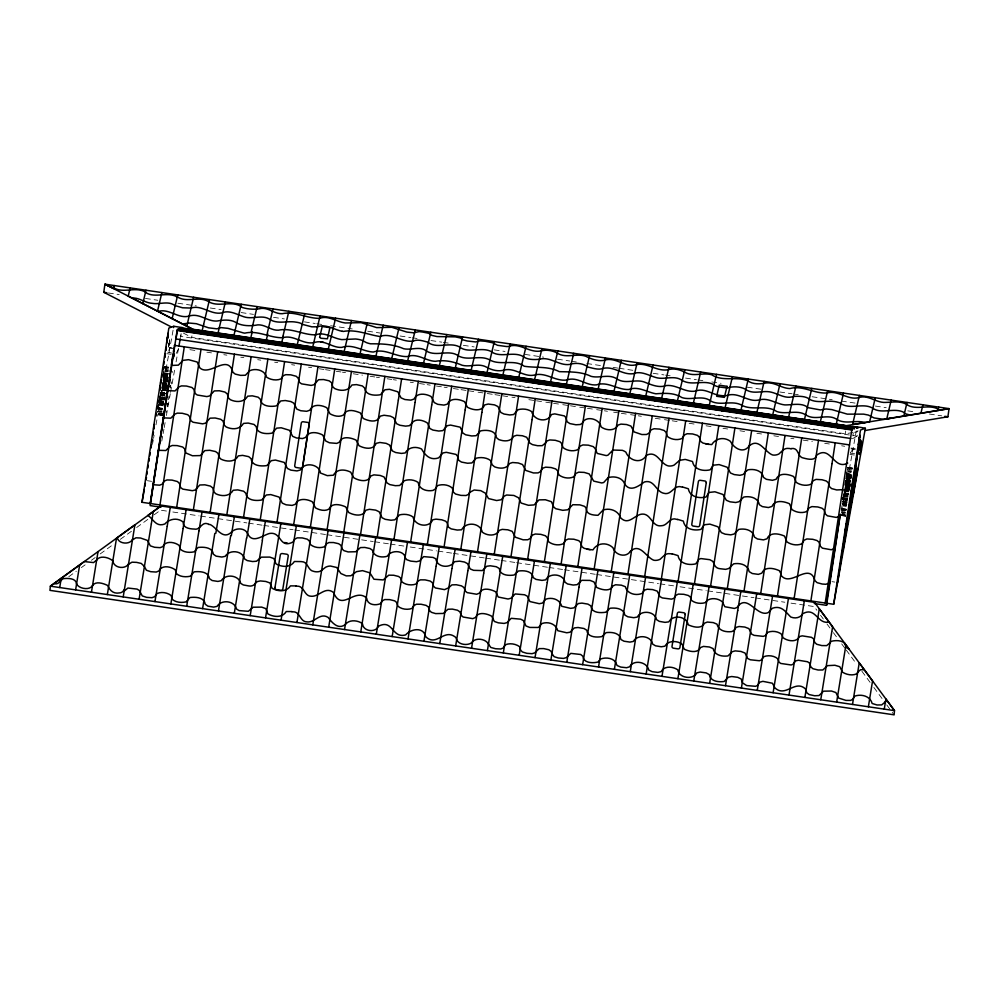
<?xml version="1.0" encoding="UTF-8"?>
<svg xmlns="http://www.w3.org/2000/svg" width="999" height="999" viewBox="0 0 999 999"><rect width="100%" height="100%" fill="white"/><g stroke="black" fill="none" stroke-linecap="round" stroke-linejoin="round"><path stroke-width="0.75" stroke-dasharray="5 3.75" d="M167.12 399.475C162.25 402.135 159.278 393.756 159.778 399.7L160.839 395.879M847.477 499.8C842.894 501.498 843.243 495.017 842.956 500.437M848.938 490.234L844.692 489.61L844.13 493.893L848.376 494.53M169.281 342.807L168.881 345.579L169.555 340.484M162.1 386.713L170.592 387.962L170.754 386.526L162.163 385.339M842.994 497.752L842.956 499.038L848.613 499.875M849.674 486.988L845.441 486.363L845.479 485.227L846.565 479.408L850.798 480.032M170.567 386.238L162.1 384.827M159.977 396.103L160.002 396.953L167.208 398.064M159.803 397.003L159.927 395.467M167.894 403.396L167.695 404.907L167.882 403.883M168.731 346.141L168.968 343.681M168.993 396.116L168.531 399.687M166.721 374.812L163.886 374.4L163.624 376.935L169.892 377.822M163.024 383.816L162.949 384.627L163.149 383.653M851.323 475.761L847.077 475.137L846.815 477.684M162.113 385.814L170.592 387.063L170.779 385.739M842.931 500.212L843.006 499.55L848.588 500.774M169.842 387.375L170.092 385.389M168.606 347.053L168.706 345.242M168.769 344.88L169.63 340.484M169.643 339.523L169.48 341.408M161.638 391.333L161.513 392.432L161.9 390.222M161.376 390.534L161.176 392.045L165.409 392.669M169.543 340.184L169.418 340.547M852.984 432.517L845.316 433.778L191.733 337.4L192.108 334.69M845.316 433.778L845.703 431.068M170.117 388.136L170.517 385.364M157.392 412.525L157.58 411.238L161.826 411.863M163.661 379.358L164.473 373.589L163.661 378.484M166.159 366.271L163.599 380.906M167.32 404.233L167.32 403.746M167.72 403.471L167.308 406.393L167.745 403.796M181.131 333.579L180.719 336.401L857.105 436.138L857.929 430.482M852.834 435.901L853.246 433.067M158.479 406.206L158.729 404.458M162.4 385.477L162.775 382.979M161.513 391.496L161.126 394.056M162.912 382.767L162.487 386.413M841.62 507.767L841.795 506.593M170.13 386.313L170.255 385.489M844.155 491.87L844.53 489.435M846.028 480.744L845.391 484.79L851.048 485.626M169.068 344.006L169.168 343.344M167.357 405.369L167.682 403.259M842.856 499.375L843.805 493.231M846.64 474.8L847.589 468.656M845.416 483.466L845.791 480.994M160.052 398.439L160.464 395.729L167.532 396.765M843.231 499.175L843.518 497.539M166.059 412.487L166.296 411.001M846.19 480.207L845.454 484.79M162.525 383.191L162.288 384.49L166.533 385.114M168.594 346.715L168.594 346.353M168.918 344.63L169.081 343.781M167.407 397.839L160.052 396.865L159.815 398.126L164.061 398.751M158.566 407.217L159.091 404.283M171.553 381.868L171.129 384.041M846.603 477.697L847.077 475.137M173.077 330.219L158.354 411.738M178.521 348.339L175.861 363.062M172.24 372.477L172.427 371.478M152.46 444.368L153.284 439.86M153.546 438.349L154.096 435.339M155.994 424.8L157.904 414.26M161.763 441.108L162.849 435.089M163.124 433.578L163.936 429.058M164.211 427.56L165.297 421.541M166.383 415.509L170.317 393.756M170.567 392.345L175.037 367.62M180.469 337.562L180.931 334.952M841.545 512.487L856.268 430.956M842.956 499.038L843.144 497.09M163.761 371.228L163.536 372.252M846.952 471.965L846.64 473.376L852.284 474.213M163.886 374.4L163.699 375.312L170.767 376.361M845.366 486.326L851.011 486.913M169.83 348.064L168.706 350.512M178.322 349.313L176.224 353.384M167.745 352.135L171.678 353.072M850.336 453.022L853.021 448.801L855.881 449.138M68.794 576.698L76.336 571.228M81.369 567.582L85.127 564.847M91.421 560.289L95.18 557.554M100.212 553.921L112.775 544.805M120.317 539.335L131.631 531.131M136.651 527.497L149.213 518.381M154.246 514.735L160.527 510.177L166.696 511.088M852.409 438.723L857.105 436.138M854.507 432.255L857.567 431.755M108.404 292.982L119.206 294.568M145.442 298.439L157.792 300.262M177.859 303.221L196.378 305.944M210.265 307.992L221.066 309.59M241.121 312.55L253.471 314.373M273.539 317.332L284.34 318.918M304.395 321.878L315.197 323.476M316.745 323.701L322.914 324.613M330.632 325.749L352.235 328.933M367.669 331.206L380.02 333.029M400.075 335.989L410.876 337.575M412.425 337.812L417.058 338.486M430.944 340.534L441.745 342.133M443.281 342.357L450.999 343.494M463.349 345.317L474.15 346.915M494.218 349.862L505.019 351.461M525.074 354.42L543.593 357.155M557.479 359.203L569.83 361.014M571.378 361.251L577.547 362.15M586.8 363.524L602.235 365.796M613.036 367.395L617.669 368.069M619.218 368.294L633.104 370.342M653.159 373.301L663.96 374.9M665.509 375.124L670.142 375.811M685.576 378.084L696.378 379.682M697.914 379.907L704.083 380.819M711.8 381.955L721.066 383.316M747.302 387.187L761.188 389.235M779.707 391.97L792.057 393.781M793.593 394.018L798.226 394.692M812.112 396.74L832.179 399.7M841.433 401.074L855.319 403.121M875.386 406.069L886.188 407.667M907.791 410.851L915.509 411.988M929.395 414.036L941.745 415.859M189.91 349.687L196.079 350.599M206.855 352.185L211.488 352.872M223.813 354.695L226.885 355.144M240.759 357.192L243.843 357.642M257.705 359.69L260.789 360.139M274.65 362.187L277.734 362.637M291.608 364.685L294.68 365.135M308.554 367.182L311.626 367.644M319.33 368.781L323.963 369.455M325.499 369.68L330.12 370.367M336.288 371.278L340.909 371.953M342.445 372.177L345.529 372.639M353.234 373.776L362.475 375.137M370.179 376.273L374.8 376.96M376.348 377.185L379.42 377.634M387.125 378.771L391.745 379.458M393.294 379.682L396.378 380.132M410.239 382.18L413.324 382.629M419.48 383.541L425.649 384.453M427.185 384.677L430.269 385.139M436.438 386.039L442.594 386.95M444.13 387.175L447.215 387.637M453.384 388.536L459.54 389.448M461.088 389.672L467.245 390.584M468.793 390.809L476.486 391.945M478.034 392.182L485.739 393.306M487.275 393.544L493.444 394.443M494.98 394.68L501.148 395.579M502.684 395.816L510.389 396.953M511.925 397.177L515.009 397.627M528.871 399.675L535.039 400.587M536.575 400.811L544.28 401.948M545.829 402.172L551.985 403.084M553.533 403.309L561.238 404.445M562.774 404.67L568.931 405.582M570.479 405.806L578.184 406.943M579.72 407.167L585.889 408.079M587.424 408.304L595.129 409.44M596.665 409.665L602.834 410.577M604.37 410.801L607.454 411.263M613.623 412.175L619.78 413.074M621.316 413.311L629.02 414.448M630.569 414.672L636.725 415.572M638.274 415.809L641.346 416.258M655.219 418.306L662.924 419.443M664.46 419.667L670.629 420.579M672.165 420.804L679.869 421.94M689.11 423.301L696.815 424.438M706.068 425.799L713.761 426.935M723.014 428.296L727.634 428.983M739.959 430.794L744.58 431.481M756.905 433.304L761.525 433.978M773.85 435.801L778.483 436.476M790.808 438.299L793.88 438.748M803.134 440.109L812.374 441.483M824.699 443.294L829.32 443.981M841.645 445.791L844.729 446.253M169.218 347.515L172.04 347.927M850.986 448.039L855.231 448.663M169.867 347.977L178.359 349.238M851.036 448.876L855.269 449.5M850.624 453.184L854.857 453.808M166.845 353.683L171.091 354.308M850.037 454.42L854.27 455.044M164.41 366.558L168.656 367.195M847.602 467.307L853.246 468.144M164.186 366.82L168.681 367.32M847.364 467.557L853.283 468.269M164.198 367.033L168.444 367.657M847.389 467.782L853.034 468.606M164.211 367.669L168.444 368.294M847.389 468.406L853.046 469.243M164.186 368.668L168.419 369.293M847.364 469.418L851.61 470.042M165.135 369.905L167.969 370.317M848.326 470.641L851.16 471.066M165.359 370.429L171.004 371.266M848.538 471.166L851.373 471.59M165.135 370.829L167.969 371.241M848.326 471.565L851.148 471.99M163.649 370.991L167.894 371.616M848.251 471.94L851.073 472.352M163.449 372.639L171.928 373.888M163.374 373.077L171.853 374.325M846.553 473.813L852.209 474.65M163.287 373.638L171.89 375.05M846.465 474.375L852.247 475.374M163.037 374.213L167.47 374.687M846.228 474.95L852.072 475.636M163.898 374.712L166.721 375.124M847.077 475.449L851.323 476.073M163.299 374.787L167.532 375.412M846.478 475.524L852.135 476.361M846.877 476.048L851.123 476.685M164.286 375.724L167.12 376.148M846.066 476.261L851.71 477.097M163.112 376.061L167.357 376.685M846.303 476.798L851.947 477.634M164.198 376.336L167.02 376.76M845.966 476.873L851.623 477.709M163.337 376.373L167.582 377.01M846.528 477.122L852.184 477.959M163.212 376.623L167.457 377.247M846.403 477.36L852.06 478.196M846.016 477.522L851.672 478.346M163.836 377.11L166.671 377.535M847.027 477.859L849.849 478.271M162.924 377.197L167.17 377.822M846.116 477.934L850.349 478.558M163.699 377.535L167.932 378.171M845.629 478.209L849.874 478.833M164.011 377.872L167.058 378.334M846.003 478.446L850.236 479.07M163.824 378.384L166.658 378.796M847.015 479.12L849.837 479.532M163.374 378.671L168.032 379.22M162.999 378.908L167.245 379.533M845.978 479.757L850.424 480.269M163.786 379.32L168.019 379.945M846.965 480.057L849.799 480.482M163.411 379.408L167.657 380.032M846.603 480.157L850.836 480.781M163.786 379.657L168.032 380.282M846.977 480.407L849.799 480.819M163.599 380.232L167.844 380.969M845.366 480.769L851.023 481.718M163.287 380.557L167.944 381.193M845.054 481.081L850.973 481.818M163.074 380.619L167.308 381.243M846.253 481.356L850.499 481.993M163.449 380.969L167.695 381.593M845.216 481.506L850.873 482.342M163.199 381.531L167.432 382.155M844.967 482.067L850.624 482.904M846.003 482.804L850.249 483.429M163.074 382.267L166.121 382.804M844.842 482.804L850.723 483.753M163.424 382.717L166.246 383.141M845.191 483.254L850.848 484.09M163.049 382.992L165.871 383.416M850.474 484.365L844.817 483.528L850.436 484.49M163.012 383.117L165.834 383.541M162.825 383.366L166.234 383.828M844.767 483.928L850.836 484.777M162.038 383.429L166.284 384.053M844.704 484.04L850.886 485.002M162.425 383.666L166.671 384.29M845.616 484.403L849.849 485.039M162.213 384.041L166.446 384.677M161.763 384.24L166.009 384.865M844.792 484.877L850.611 485.814M845.479 485.227L850.037 485.926M845.279 485.576L850.923 486.563M163.049 385.352L165.871 385.776M844.817 485.889L850.474 486.725M162.25 385.626L170.729 386.875M845.304 486.55L849.537 487.175M162.775 386.326L165.597 386.75M845.953 487.075L848.788 487.487M162.325 386.438L166.571 387.075M845.516 487.187L849.749 487.812M845.291 487.45L849.537 488.074M161.838 387.013L166.071 387.637M845.017 487.762L849.262 488.386M161.763 387.225L166.009 387.849M844.954 487.974L849.2 488.598M161.925 387.849L166.433 388.574M845.104 488.598L849.612 489.323L844.817 488.811M162.138 388.049L166.371 388.673M162.225 388.324L166.471 388.948M845.416 489.06L849.662 489.685M161.776 388.386L166.021 389.011M844.967 489.123L849.2 489.747M162.288 388.673L166.521 389.298M845.466 489.41L849.712 490.034M162.924 389.073L165.747 389.498M162.862 389.635L165.684 390.047M844.63 490.172L848.875 490.796M162.275 389.722L166.508 390.359M844.043 490.259L849.699 491.096M162.013 389.91L166.321 390.547M843.78 490.447L849.5 491.296M161.975 390.397L164.798 390.821M843.743 490.934L849.4 491.77M844.567 491.271L848.8 491.895M844.355 492.782L848.601 493.406M160.427 392.345L164.673 392.969M843.618 493.081L849.275 493.918M160.889 392.619L165.135 393.244M844.08 493.356L849.737 494.193M161.001 393.057L165.247 393.681M844.192 493.793L848.426 494.418M160.939 393.156L165.185 393.781M160.764 393.256L164.997 393.881M843.943 493.993L848.188 494.617M160.614 393.768L164.847 394.393M843.793 494.505L848.039 495.129M160.614 394.18L164.847 394.805M843.793 494.917L848.039 495.541M843.693 495.604L847.939 496.228M843.568 495.729L847.814 496.353M160.477 395.142L164.71 395.766M843.656 495.879L847.901 496.515M161.264 395.567L165.497 396.191M844.442 496.303L847.277 496.715M843.656 496.466L847.889 497.09M847.764 498.164L843.231 497.602L847.564 498.389M159.503 397.152L167.17 398.251M842.694 497.889L848.351 498.726M160.027 397.677L167.095 398.726M843.218 498.414L847.452 499.05M160.165 397.914L162.987 398.339M843.343 498.663L847.589 499.288M843.006 498.876L847.252 499.5M159.765 398.301L166.833 399.338M159.79 398.963L164.061 399.438M842.969 499.7L847.252 500.174M159.74 399.2L163.986 399.825M159.465 400.487L163.724 401.161M842.656 501.236L848.313 502.06M159.39 400.811L163.636 401.436M842.582 501.56L846.827 502.185M159.428 400.949L163.661 401.573M842.607 501.685L846.852 502.322M159.191 401.998L163.436 402.634M842.382 502.747L846.628 503.371M160.352 402.397L163.174 402.809M843.531 503.134L846.365 503.558M160.202 402.447L163.162 403.059M843.381 503.184L846.34 503.796M165.909 403.546L159.365 402.684L163.611 403.409M842.02 503.246L846.827 504.008M842.557 503.533L846.802 504.158M159.316 403.097L163.549 403.721M842.494 503.846L846.74 504.47M159.216 403.658L166.296 404.607M842.394 504.395L846.653 504.932M160.177 404.058L163.299 404.545M842.244 504.657L846.49 505.282M160.389 404.158L166.046 404.982M843.581 504.895L846.415 505.307M160.152 404.67L162.974 405.082M843.331 505.407L846.165 505.819M158.566 405.107L164.223 405.944M841.757 505.844L846.303 506.381M158.104 407.654L162.35 408.279M841.058 508.304L846.952 509.228M158.042 407.917L162.338 408.491M841.233 508.666L846.94 509.44M158.192 408.191L162.425 408.816M841.37 508.928L847.027 509.765M158.004 408.516L162.45 409.14M841.195 509.265L847.052 510.089M158.079 409.19L162.313 409.815M841.258 509.927L846.915 510.764M158.953 409.74L161.788 410.152M842.145 510.477L844.979 510.901M159.153 410.939L161.988 411.363M842.344 511.688L845.166 512.1M842.182 512.187L845.004 512.599M157.255 411.463L162.912 412.3M841.857 512.412L846.103 513.036M158.804 412.737L161.638 413.149M841.995 513.474L844.817 513.886M158.791 413.211L163.037 413.836M841.982 513.948L844.804 514.373M158.704 413.549L165.772 414.597M841.895 514.298L844.717 514.71M158.566 413.673L162.8 414.31M841.745 514.423L845.991 515.047M158.329 414.31L162.575 414.935M841.508 515.047L845.753 515.671M158.366 414.685L165.434 415.734M841.558 515.434L845.791 516.058M158.292 414.847L162.537 415.472M841.483 515.584L845.716 516.208M147.352 480.706L151.598 481.331M831.955 581.655L834.777 582.067M172.852 512L199.063 515.859M200.599 516.083L246.853 522.914M248.389 523.139L262.262 525.187M263.811 525.412L293.094 529.732M294.63 529.957L325.462 534.502M327.01 534.727L373.251 541.545M374.787 541.77L388.661 543.818M390.209 544.043L404.083 546.091M410.252 547.002L436.451 550.861M437.999 551.098L451.873 553.134M453.409 553.371L484.24 557.917M485.776 558.141L499.65 560.189M501.198 560.414L515.072 562.462M516.608 562.687L547.44 567.232M548.988 567.457L562.849 569.505M564.398 569.73L595.229 574.275M596.765 574.5L658.428 583.603M659.964 583.828L673.838 585.876M680.007 586.775L706.218 590.646M707.754 590.871L753.995 597.689M755.544 597.914L784.827 602.235M790.996 603.146L814.123 606.555L816.882 610.289M183.479 333.179L191.733 337.4M820.554 615.272L823.313 619.005M826.985 623.975L832.504 631.443M833.416 632.692L838.024 638.91M841.695 643.893L845.366 648.875M846.29 650.112L856.405 663.811M861.912 671.278L870.191 682.479M873.863 687.449L885.813 703.633M886.737 704.882L891.333 711.101M892.244 712.349L894.093 714.834M164.748 395.492L160.502 394.867L164.623 395.616"/><path stroke-width="1.5" d="M167.907 387.624L150.25 503.558L150.162 505.594L160.951 507.192M814.222 603.521L826.548 605.332L840.334 514.223M153.921 426.86L153.858 428.746L153.846 427.884M153.958 427.472L154.258 426.161L153.634 429.083L154.345 424.987M160.352 386.513L159.678 390.06L160.327 386.151M161.014 380.706L160.614 383.204L161.001 380.706M161.076 381.156L160.926 381.918M167.745 336.039L167.382 338.236M168.019 334.465C168.769 331.106 167.245 336.925 168.094 334.765M845.441 529.882L846.016 526.498L845.554 530.731M851.56 490.946L851.36 492.145L852.222 486.938L851.548 490.584M852.684 483.329L852.334 485.826L852.622 483.229M858.703 443.693L858.478 444.905L858.89 442.132M859.053 440.896C859.814 436.188 858.678 443.993 859.227 440.646M859.053 449.562L860.002 443.743M859.115 441.009L859.714 437.112M859.677 436.113L859.964 435.189L859.477 437.5M859.477 445.816C859.939 442.669 859.502 447.989 859.677 445.666M859.702 445.279L860.102 442.145M860.339 440.197L860.239 440.771M860.601 446.341C860.776 444.255 859.639 453.084 860.226 449.413M837.599 582.567L858.054 449.088L854.02 480.394L857.105 455.469M153.821 427.522L153.971 426.598M154.333 424.325L154.146 425.911M160.252 385.477L159.915 387.874L160.127 386.763M167.757 335.939L168.044 335.115M845.316 530.806L845.678 529.97M846.003 526.311L846.016 526.972L846.478 524.175L846.128 526.66M852.284 485.189L852.01 487.812M859.465 438.136L859.327 439.335M859.302 447.102L859.252 448.002M859.44 447.065L859.502 446.178M860.863 445.641C861.113 443.431 860.189 450.374 860.801 445.417M164.947 357.442L165.322 354.32M854.133 479.108L848.551 516.62L849.774 509.64L849.525 511.038M853.183 490.859L850.736 506.543M160.989 380.981L160.889 382.629M168.032 334.765L168.157 333.266M845.841 528.908L845.067 533.179L845.616 529.982M851.847 488.386L851.872 487.724M858.965 440.809C859.365 438.424 858.378 444.792 858.928 441.521M860.501 439.947L860.139 441.483M861.2 441.833L861.25 441.508M166.134 350.324L166.358 348.589M173.938 356.768L174.276 354.058M167.67 337.937L167.757 337.088L167.62 338.286M167.982 335.115L167.82 335.751M846.116 526.411L846.078 525.736M852.397 485.289L852.484 484.265M859.914 435.726L859.877 436.039M860.489 440.384L860.089 441.833M861.313 441.508L860.276 449.051M860.776 445.054L861.438 441.446M173.801 355.569L173.913 354.72L173.826 355.344M850.399 506.443C850.723 503.334 848.388 519.942 849.25 513.224M171.116 326.835L103.784 292.295L104.907 284.166L949.05 408.641L947.914 416.77L865.234 430.482M167.482 338.062L167.919 335.876M846.153 526.098L846.403 523.826L846.178 525.024M861.225 442.47L861.088 443.581L861.3 442.47M854.707 476.198L854.395 478.471L856.081 468.556L853.296 487.137M850.149 508.204L849.749 511.188L851.136 502.485L843.181 549.413M167.308 339.161L167.045 340.734L167.258 339.523M176.236 337.575L177.273 330.507L181.968 327.922L858.353 427.659M852.796 492.382L855.556 476.386L853.296 490.059M162.912 370.242L163.324 367.445M163.749 364.66L164.173 361.875M164.947 356.68L165.335 354.096M166.109 348.951L166.383 347.09M854.37 486.151L853.183 494.418L857.829 468.269M157.892 403.384L158.341 400.424M159.902 390.097L160.352 387.15M161.026 382.729L161.438 379.957M161.863 377.185L162.275 374.4M168.369 384.627L168.831 381.618M169.281 378.621L169.967 374.113M170.429 371.116L170.879 368.107M171.341 365.11L172.964 354.47M173.426 351.423L173.888 348.389M169.718 382.592L170.13 379.82M276.985 522.265L301.298 364.048M852.646 493.119C850.873 504.92 854.582 481.081 853.308 487.05M833.678 604.283L860.339 431.006L860.514 430.057L865.346 428.284L833.678 604.283L142.008 502.297L168.843 328.059L173.676 326.286L182.268 327.56L182.043 328.846M167.233 339.173L167.345 338.499M160.102 386.401L160.202 385.739M154.046 427.272L154.158 426.598M155.931 416.158L156.356 413.349M157.005 409.14L157.43 406.343M150.25 503.558L174.588 345.379M150.487 503.546L177.148 330.257L177.335 329.32L182.268 327.56M159.952 505.007L184.303 346.79M176.661 507.467L201.011 349.263M193.356 509.94L217.707 351.735M210.127 512.4L234.44 354.183M226.823 514.872L251.161 356.655M243.544 517.332L267.882 359.116M260.24 519.792L284.603 361.588M293.669 524.725L318.007 366.508M310.377 527.185L334.752 368.981M351.448 371.441L327.11 529.632M343.793 532.117L368.169 373.901M360.539 534.59L384.877 376.373M377.235 537.05L398.314 400.112M398.376 399.925L401.623 378.833M393.956 539.51L415.035 402.572M415.06 402.385L418.306 381.293M410.664 541.97L431.73 405.057M431.768 404.832L435.002 383.766M427.36 544.443L448.426 407.53M448.501 407.267L451.735 386.226M444.08 546.903L465.147 409.99M465.184 409.727L468.431 388.686M460.814 549.375L481.868 412.5M481.943 412.187L485.177 391.158M477.522 551.835L498.576 414.985M498.638 414.647L501.873 393.618M494.243 554.295L515.297 417.47M515.359 417.082L518.593 396.091M510.976 556.768L532.03 419.967M532.067 419.543L535.289 398.551M548.763 421.99L551.997 401.011M527.659 559.228L548.713 422.427M544.393 561.7L568.706 403.484M561.088 564.16L585.439 405.944M577.809 566.62L602.16 408.416M594.155 569.03L618.881 410.876M611.251 571.553L635.601 413.349M627.946 574.013L652.297 415.796M644.68 576.485L669.018 418.281M661.375 578.945L685.726 420.741M678.096 581.406L702.434 423.214M694.43 583.816L718.781 425.624M710.576 586.201L734.927 427.984M727.309 588.673L751.598 430.894M744.005 591.133L768.343 432.917M760.701 593.593L784.989 435.814M777.447 596.066L798.551 458.966M798.576 458.653L801.772 437.849M794.118 598.513L815.234 461.413M815.321 461.113L818.518 440.309M810.863 600.986L831.967 463.911M832.017 463.573L835.226 442.782M825.186 603.034L851.648 430.981C851.573 424.712 862.524 427.834 865.459 428.296M826.548 605.332L827.022 602.26M851.797 488.761L851.648 489.685M852.097 486.775L852.297 485.377M858.678 443.344L858.815 442.182M852.022 488.499L851.835 489.61M859.265 448.351L859.065 449.562M859.852 444.355L859.989 443.743M859.827 443.993L860.039 442.794M860.189 441.121L860.476 440.122M147.877 468.081L148.289 465.384M148.926 461.326L149.35 458.603M149.8 455.719L150.275 452.659M150.999 448.052L151.436 445.229M151.873 442.407L152.31 439.572M152.984 435.227L153.434 432.305M826.385 603.259L839.972 515.946L836.313 517.42L827.384 515.821L825.324 513.873L823.988 509.84L822.027 508.216L817.806 506.955L811.9 506.605L809.128 507.854L806.755 511.463C802.097 513.548 796.066 512.412 791.945 509.577L789.472 503.746C783.965 501.286 774.937 499.413 771.977 506.443L768.406 507.542L762.362 506.605L759.39 504.72C758.029 497.664 749.987 495.816 743.768 497.065L738.985 501.71L735.764 502.509L730.057 501.823L726.335 500.274L722.976 494.48L714.922 491.795L709.178 492.432L706.006 497.04C698.988 498.738 689.672 496.853 688.348 488.761L682.554 487M146.016 479.995L146.478 477.485M146.853 474.612L147.24 472.127M854.27 486.076L854.769 483.316L850.599 507.105L851.498 500.799L851.111 504.507M59.715 587.537L61.214 578.309L84.303 561.563L93.556 562.587L96.678 560.014M75.612 589.885L79.67 564.922M91.446 592.22L98.039 551.598M107.355 594.567L116.508 538.199L134.902 524.875L123.202 596.903M139.098 599.238L151.299 524.1M151.336 523.776L153.322 511.5L160.951 505.981L814.547 602.36L894.505 710.639L894.093 714.834L49.95 590.359L50.375 586.163L61.214 578.309M154.957 601.573L167.158 526.448M167.22 526.136L170.242 507.517M170.866 603.92L183.067 528.758M183.079 528.471L186.101 509.865M186.701 606.256L198.901 531.093M198.976 530.831L202.01 512.2M202.597 608.603L214.81 533.441M215.834 533.316L218.856 514.685M218.456 610.938L230.669 535.764M231.331 535.626L234.353 516.97M234.303 613.274L246.516 538.111M246.815 537.912L249.837 519.255M250.2 615.621L262.412 540.447M262.3 540.209L265.334 521.54M265.534 617.882L280.819 523.826M281.056 620.167L296.328 526.111M296.928 622.514L312.2 528.446M312.787 624.85L328.072 530.794M328.683 627.197L343.956 533.129M344.53 629.532L359.802 535.464M375.699 537.812L360.776 631.93M376.298 634.215L391.571 540.159M392.17 636.563L407.455 542.494M408.029 638.898L423.339 544.842M423.926 641.233L436.088 566.346M436.163 565.971L439.223 547.177M439.772 643.581L451.935 568.693M452.023 568.319L455.082 549.525M455.656 645.916L467.832 571.003M467.882 570.654L470.941 551.86M471.553 648.264L483.716 573.326M483.753 573.026L486.813 554.208M487.412 650.599L499.587 575.649M499.625 575.362L502.672 556.543M503.309 652.946L515.484 577.946M515.521 577.722L518.581 558.891M519.18 655.282L531.356 580.294M531.368 580.057L534.428 561.226M535.039 657.629L547.215 582.629M547.252 582.429L550.324 563.561M550.899 659.964L566.183 565.909M578.958 587.112L582.03 568.244M566.783 662.3L578.958 587.287M582.642 664.647L597.926 570.591M598.538 666.982L613.798 572.927M614.385 669.33L629.67 575.262M630.282 671.665L645.529 577.609M646.141 674.013L661.438 579.957M661.987 676.348L677.297 582.292M677.896 678.683L693.156 584.627M693.756 681.031L709.04 586.975M709.627 683.366L724.912 589.31M725.486 685.714L737.699 610.551M737.712 610.651L740.796 591.658M741.395 688.049L756.68 593.993M757.254 690.396L772.539 596.328M773.114 692.732L788.411 598.676M788.998 695.067L804.307 601.023M804.869 697.414L819.292 608.791L832.604 626.81L820.753 699.762M860.751 445.766L860.701 446.078M836.65 702.11L845.941 644.867C843.119 640.109 836.101 640.109 831.405 641.271L830.094 642.582M852.497 704.445L859.24 662.874L872.564 680.918L868.368 706.78M884.265 709.128L885.901 698.988L894.505 710.639L50.375 586.163L160.951 505.981M142.008 502.297L144.356 489.26M144.88 486.363L145.404 483.466M173.551 327.597L173.789 326.311M178.933 346.016L180.232 338.861M856.742 428.334L856.967 427.048M114.248 285.539L113.536 288.586L104.907 284.166L192.857 329.27L846.453 425.649L949.05 408.641L883.566 419.293L874.15 417.957L868.331 415.06L863.611 414.135L847.289 414.135L831.867 409.602L826.073 408.966L820.404 409.927L808.241 407.704C801.81 402.26 792.419 405.07 784.902 404.92C776.31 404.008 769.018 397.752 759.839 399.712C749.262 402.997 740.621 393.269 729.857 394.767C725.786 396.328 721.415 395.804 717.157 394.905C710.227 392.907 703.096 388.012 695.604 391.096C684.914 392.869 676.847 384.515 666.345 385.527C658.778 388.336 650.799 384.515 643.88 381.88C634.939 378.921 625.237 384.503 616.92 378.933M130.157 287.887L128.222 296.116L192.857 329.27M142.832 303.609L145.991 290.222M157.517 311.151L161.888 292.57M172.14 318.644L177.735 294.905M186.801 326.161L193.631 297.252M203.659 324.35L209.49 299.588M202.185 330.594L203.634 324.463M218.057 332.929L225.399 301.935M233.953 335.277L241.234 304.27M251.298 331.393L257.143 306.618M250.811 337.762L252.248 331.618M267.158 333.728L273.002 308.953M266.308 340.047L267.757 333.903M283.004 336.064L288.848 311.288M281.793 342.332L283.241 336.188M297.277 344.618L304.732 313.636M312.762 346.903L320.08 315.896M328.284 349.188L335.589 318.182M344.156 351.523L351.473 320.529M360.015 353.871L367.332 322.864M375.911 356.206L383.216 325.199M391.758 358.554L399.063 327.547M407.654 360.889L415.322 329.932M423.526 363.236L430.831 332.23M439.398 365.572L446.703 334.565M455.294 367.919L462.574 336.9M471.166 370.254L478.459 339.248M487.025 372.59L494.305 341.583M502.897 374.937L510.202 343.931M518.768 377.272L526.086 346.278M534.627 379.62L541.945 348.614M550.536 381.955L557.842 350.949M566.383 384.29L573.713 353.296M582.267 386.638L589.572 355.632M598.139 388.973L605.444 357.979M613.973 391.321L621.316 360.314M629.882 393.656L637.175 362.649M645.741 396.004L653.084 364.997M661.625 398.339L668.93 367.332M677.484 400.674L684.814 369.68M693.393 403.022L700.686 372.015M709.253 405.369L716.52 374.35M725.112 407.704L732.429 376.698M740.983 410.04L748.288 379.033M756.867 412.387L764.173 381.381M780.032 383.716L772.751 414.722M788.623 417.07L795.941 386.064M804.495 419.405L811.8 388.399M820.366 421.753L827.659 390.746M836.263 424.088L843.531 393.082M859.415 395.417L852.547 424.637L869.63 421.815L875.299 397.764M886.737 418.968L891.183 400.112M903.808 416.146L907.03 402.447M920.903 413.311L922.914 404.782M938.011 410.464L938.798 407.13M861.5 450.062L859.103 454.433L858.104 449.925M195.879 549.737L194.256 551.798C189.685 552.859 183.966 552.484 180.357 549.238L179.221 545.491C174.738 541.982 165.597 540.347 162.75 546.665L160.09 547.664L154.608 547.29L150.337 545.854L147.465 540.422L140.484 537.999L135.926 537.812L132.467 539.872M96.703 559.939C100.062 555.044 109.003 557.405 112.825 560.876C113.599 567.956 125.087 569.842 128.559 563.898M158.292 450.312L165.859 450.524L169.892 446.478L172.29 445.479L177.173 445.604L182.73 447.04L184.765 449.013L185.939 452.997L192.42 455.756L200.374 455.581L204.882 450.586L209.753 450.287L215.559 451.56L218.019 453.371L219.28 457.417L220.979 459.165C226.923 461.963 234.865 462.3 238.262 455.881L242.62 455.369L248.714 456.655L251.124 458.716C251.785 466.034 261.238 466.483 266.833 465.571L271.328 460.664L275.437 460.064L284.228 462.425L287.4 468.431L290.896 470.142L296.978 470.916L300.387 469.98C304.283 461.663 319.293 463.936 320.517 473.039L327.297 475.649L333.404 475.212C336.725 468.743 344.817 469.105 350.711 472.19L353.708 477.684C358.579 480.731 368.256 483.054 370.816 476.024L373.901 474.862L380.144 475.449L384.041 476.96L387.05 482.929L389.797 484.59L395.367 485.689L399.65 485.489L404.358 480.719C408.766 479.058 414.185 479.757 418.119 482.38C419.205 489.36 426.473 491.608 432.942 490.434L435.152 489.11L437.537 485.614C442.257 483.941 448.563 484.615 452.31 488.099L453.421 492.182L455.569 494.03L460.926 495.392L466.071 495.504L468.481 494.343L469.955 491.808M92.545 585.576C95.667 580.719 103.421 583.416 107.692 585.476C109.665 590.359 113.436 594.118 119.53 592.907A4.945 4.308 5.8 0 0 123.139 591.121L124.388 589.56M92.507 585.664C89.423 590.609 79.158 588.786 76.573 584.065M478.733 432.904L480.432 430.944C485.976 429.62 495.816 430.119 496.341 437.525L498.726 439.535C504.095 441.608 510.864 441.82 513.848 436.226L516.77 435.289L522.377 435.739L526.673 437.275L528.771 441.083M545.566 442.907L547.04 440.934L549.812 439.947L555.257 440.284L559.877 441.695L561.738 443.556L563.061 447.614C566.982 450.749 573.201 451.76 577.797 449.637L578.958 448.114M478.721 432.992L476.111 435.689L471.74 435.964L465.684 434.802L462.899 433.067L460.189 427.185L450.537 425.075L447.227 425.699L442.882 430.606L438.798 431.056L432.879 430.057L429.82 428.484L427.56 423.139C423.401 420.154 415.109 418.007 411.85 423.239M578.958 448.039L580.269 446.103L582.879 444.93L588.324 445.154L593.294 446.628L595.154 448.588L597.19 453.409L606.231 455.581L607.879 455.232L612.999 450.049L622.34 450.337A13.487 13.099 2.3 0 1 625.898 452.185C629.133 460.601 641.008 464.498 646.316 455.444C657.03 449.7 660.139 464.123 668.418 465.946A10.052 9.765 2.3 0 0 674.138 465.084L679.632 460.327L685.152 459.428A12.95 12.575 2.3 0 1 686.763 459.827L692.532 461.538C693.88 469.605 703.159 471.54 710.189 469.805L713.361 465.209L719.055 464.572L727.135 467.22L730.494 473.002L734.178 474.575L739.897 475.287L743.144 474.5L745.254 472.052M469.63 492.395L474.163 490.022L480.744 490.646L485.576 493.319L488.474 498.551L496.615 500.536L501.173 499.762L504.37 496.066L506.643 495.005L513.886 495.454L518.493 497.764L521.078 503.034L528.434 505.307L534.09 504.92L539.048 499.887L545.379 499.75L551.386 501.698L553.833 507.105L555.731 508.703L562.737 510.327L567.819 509.765L572.814 504.72L579.882 504.857L584.165 506.218A4.083 3.959 2.3 0 1 586.238 508.966C586.463 514.735 593.606 515.172 598.026 515.284L602.809 510.364A1.523 1.486 2.3 0 1 603.209 510.027C609.914 507.629 618.319 510.751 620.579 517.744C628.221 525.724 634.19 515.459 641.208 514.21C651.273 512.549 651.56 527.335 661.4 525.736C667.557 525.774 669.717 516.908 676.435 519.28A11.276 10.952 2.3 0 1 677.559 519.605M278.034 404.183L280.794 400.949L285.277 400.524L290.784 401.548L293.606 403.022L294.992 405.294M378.309 419.105L380.369 416.121L384.016 415.247L390.297 416.121L393.643 417.744L396.615 423.713L399.875 425.249L405.631 426.136L409.403 425.686L411.838 423.301M195.891 549.662L198.114 547.464C203.596 546.84 212.487 547.165 213.374 554.233L216.109 556.143L221.853 557.042L225.237 556.306C228.996 549.962 239.997 550.412 243.544 556.393M857.716 672.24L856.742 673.801C852.359 675.898 846.615 674.725 842.594 672.24L839.772 666.708L834.902 665.259L827.484 665.646L822.826 669.979L818.069 670.004L812.874 668.706L810.876 666.907L809.54 663.174L807.567 661.75L798.376 660.227L795.704 660.888L793.88 663.124A3.971 3.459 5.8 0 1 791.046 664.959L780.669 663.436L779.02 662.075L777.921 658.915C774.337 655.644 768.194 654.894 763.748 656.73L761.538 659.902L759.415 660.751L750.286 659.777L747.664 658.491L745.004 653.034L740.983 651.46L735.189 650.886L732.279 651.698L727.934 655.943C721.965 656.73 714.51 655.282 713.111 648.601L709.44 647.002L703.496 646.415L700.624 647.502C697.727 653.721 689.26 651.485 684.377 649.25L682.816 646.241A4.446 3.871 5.8 0 0 679.907 642.807C674.625 640.696 667.994 640.846 664.872 646.216L661.226 646.765L655.494 645.804L652.647 644.093C651.148 635.664 637.325 633.978 633.403 641.408L629.919 642.095L624 641.208L620.953 639.547C619.855 632.767 611.75 631.905 606.093 632.654L601.81 636.6C596.478 637.624 587.424 637.3 586.838 630.282L584.003 628.508L578.046 627.497L574.363 627.921L569.979 632.242L566.733 632.779L557.792 630.706C556.006 623.963 548.426 621.278 541.995 623.513L538.449 627.472L529.77 627.434L525.998 625.973L523.389 620.591L520.666 619.168L511.238 618.319L507.042 622.627L504.095 623.426L498.326 622.839L494.33 621.453L491.733 616.208C487.075 613.661 478.184 611.226 475.412 617.532L472.752 618.656L463.149 617.032L461.413 615.471L459.865 611.838L457.53 610.239L452.335 609.103L447.927 609.265L443.281 613.448L435.626 613.598L431.418 612.325L429.682 610.676L428.384 606.992L426.161 605.406L421.103 604.245L416.496 604.22L414.285 605.319L411.913 608.453C407.455 610.052 401.635 609.34 397.977 606.243L396.74 602.534L394.705 600.861L389.71 599.612L384.765 599.55L382.53 600.736L380.407 603.708C375.324 605.781 367.432 605.007 366.67 598.239A1.511 1.311 5.8 0 0 366.446 597.827C354.283 587.549 341.77 612.287 333.529 592.507C325.249 585.938 319.156 596.927 311.276 596.253C303.971 596.253 304.495 585.951 297.252 586.163A10.202 8.891 5.8 0 0 296.141 586.138M857.729 672.177L860.489 669.767L864.235 669.63M345.117 412.637L343.394 415.047C339.21 417.395 333.903 415.984 329.97 413.786L326.823 407.754C321.503 404.882 312.749 403.546 309.802 410.202L306.705 411.301L300.711 410.726L296.828 409.091L294.98 405.382M504.383 646.316L503.246 647.976L500.786 648.988L495.554 648.738L490.821 647.464L488.461 644.13M830.007 642.769L826.685 645.616L821.815 645.579L816.732 644.268L814.797 642.469L813.461 638.723L811.425 637.312L802.222 635.851L799.612 636.525C796.465 642.794 787.587 641.171 782.954 637.637L781.855 634.477C778.209 631.293 772.077 630.469 767.669 632.392L765.446 635.551L763.273 636.375L754.133 635.352L751.56 634.065L748.9 628.608L744.779 627.047L739.048 626.51L736.201 627.347L733.84 630.519L731.83 631.58C725.798 632.355 718.456 630.819 717.007 624.175L713.274 622.602L707.367 622.052L704.545 623.151C701.648 629.358 693.181 627.072 688.299 624.85C686.5 616.208 673.314 614.198 668.768 621.865L665.034 622.365L659.315 621.366L656.555 619.642C655.044 611.213 641.246 609.665 637.312 617.045L633.753 617.694L627.847 616.783L624.875 615.109C623.776 608.379 615.634 607.542 610.014 608.266L605.744 612.237C601.148 612.911 594.63 613.124 591.683 608.915M278.022 404.258L276.211 405.906C270.692 406.955 261.089 406.568 260.377 399.313L258.179 397.202L252.272 395.829L247.665 396.191C244.081 402.385 236.488 402.572 230.344 399.712L228.496 397.977L227.248 393.881L224.925 392.058L219.305 390.759L214.261 390.934L209.653 395.929L206.855 396.591L197.24 395.005L195.142 393.469L193.943 389.473L191.958 387.5L186.476 386.051L181.531 385.889L179.083 386.863L175.012 390.934L167.382 390.621M545.554 442.982L542.232 445.666L537.599 445.716L532.529 444.642L529.945 443.169L528.771 441.158M448.863 587.587L451.923 584.89L456.306 584.74L461.476 585.864L463.836 587.437L465.372 591.058L467.107 592.607L476.698 594.255L479.37 593.144C482.155 586.85 490.996 589.285 495.666 591.808L496.615 593.918M504.395 646.203L505.432 644.767C509.865 642.856 515.671 643.868 519.555 646.628L520.716 650.262L522.39 651.972L526.823 653.309L532.005 653.683L534.677 652.884L539.173 648.626L543.668 648.588L548.838 649.75L551.136 651.36L551.96 653.433M630.244 551.498C625.886 558.104 615.072 555.107 613.011 547.802C607.18 541.97 597.152 542.619 592.994 549.875L587.212 549.275M749.05 446.166C743.256 454.07 733.728 448.126 730.444 441.346C724.238 436.663 715.771 438.062 711.763 444.605L705.968 444.006M448.851 587.674L444.505 589.635L435.402 587.949L433.641 586.326L432.342 582.629L430.132 581.043L425.112 579.882L420.492 579.845L418.256 580.918L415.896 584.053C411.438 585.676 405.631 584.939 401.948 581.88L400.699 578.171L398.676 576.498L393.718 575.249L388.761 575.162L383.266 579.919L373.951 579.245L369.867 572.839L362.512 570.641L356.443 571.665L350.899 575.749L346.253 575.886L340.909 573.538L336.663 567.469L330.469 566.046A9.74 8.479 5.8 0 0 325.487 567.332L321.104 570.779A7.38 6.419 5.8 0 1 317.844 571.79A10.052 8.754 5.8 0 1 313.574 571.341C307.58 570.342 308.179 561.688 301.698 561.663A11.701 10.19 5.8 0 0 300.137 561.575L294.405 561.5C290.397 567.819 282.055 567.307 275.999 563.861L273.913 558.578L269.78 557.092L261.326 557.167L256.518 561.238L252.572 561.538L247.252 560.576L244.68 559.003L243.531 556.493M745.266 471.978L747.914 469.855C754.07 468.631 762.2 470.367 763.536 477.422L766.445 479.333L772.464 480.294L776.111 479.27C779.12 472.24 788.086 474.05 793.643 476.511L795.354 479.695M345.13 412.562C349.101 408.653 355.856 411.126 360.289 412.874L363.224 418.456C367.632 420.492 374.163 422.702 378.296 419.193M885.451 701.773L881.73 704.907L877.035 704.982L872.139 703.483C870.254 696.053 861.388 693.806 854.757 696.128L852.709 699.325L850.586 700.424L845.941 700.399L838.586 698.039L835.888 692.544L831.468 691.033L823.513 691.183L819.018 695.541L814.66 695.754L809.128 694.555L806.83 692.794L805.519 689.035C795.216 679.058 785.614 697.889 774.974 687.911L772.414 683.241L762.861 681.33L759.814 682.18L757.542 685.389L755.619 686.313L746.69 685.576L742.544 682.916L741.196 678.995L737.749 677.322L731.73 676.523L728.421 677.16L724.213 681.455C718.581 682.305 710.351 681.43 709.278 674.612L706.218 672.901L700.162 672.04L696.803 672.876C693.056 680.244 678.87 678.134 677.821 669.854C672.777 666.395 664.397 665.559 661.101 671.653L657.879 672.402L652.11 671.665L648.751 670.042C647.24 661.825 633.591 659.253 629.62 666.783L626.61 667.719L620.754 667.082L617.12 665.521L615.546 662.2M132.517 539.535C129.483 544.992 118.481 543.968 117.27 537.649M706.443 601.136C710.589 597.277 718.181 598.264 722.215 601.723L724.824 606.718L734.402 608.453L737.012 607.517C747.215 592.37 756.842 617.807 768.306 612.549L772.414 608.241C781.78 604.969 785.826 612.262 790.796 617.032C795.341 618.868 800.311 617.844 802.896 613.661C814.422 607.292 816.745 620.716 825.274 622.165A11.126 9.69 5.8 0 0 829.12 622.077M128.496 564.273L131.993 562.187L136.588 562.375L141.234 563.436L144.43 566.408M706.418 601.373L705.269 602.634C700.823 604.045 695.229 603.321 691.545 600.411L690.297 597.015L688.373 595.504L683.816 594.305L678.383 594.093L676.011 595.279L673.788 598.401L671.44 599.138L662.287 597.926L659.927 596.615L657.192 591.108L652.622 589.597L647.202 589.223L644.58 590.134L642.27 593.306C636.101 596.103 627.085 593.881 625.362 586.713L621.353 585.177L615.584 584.765L612.961 585.963C610.064 592.132 601.435 589.76 596.678 587.412L593.98 581.967L590.084 580.419L581.755 580.319L577.122 584.652L573.189 585.052L567.569 583.978L564.997 582.217C563.448 573.738 549.637 572.477 545.704 579.832L541.982 580.394L536.101 579.408L533.316 577.697C532.305 570.879 523.901 570.267 518.381 571.028L514.148 574.999C508.703 575.923 499.875 575.449 499.25 568.456L496.228 566.72L490.259 565.784L486.725 566.258L482.367 570.591L473.563 570.329L470.192 568.943L467.445 563.586L464.535 562.05L459.602 561.163L454.545 561.675C450.174 568.768 437.038 567.557 435.826 558.841L433.042 557.43L423.676 556.618L419.555 560.914L416.558 561.713L410.726 561.113L406.78 559.715L405.419 558.016C404.32 550.024 390.846 549.725 387.287 556.231C381.818 558.004 373.701 556.643 372.377 550.162L370.017 548.563L364.822 547.44L360.427 547.589L355.819 551.735L348.102 551.923L343.893 550.636L342.145 548.988L340.884 545.329L338.649 543.718L333.554 542.544L328.958 542.532L326.76 543.643L324.438 546.765C319.967 548.376 314.086 547.677 310.452 544.517L309.253 540.859L307.217 539.173L302.222 537.912L297.265 537.849L295.017 539.035L292.719 542.157C278.896 548.963 281.855 531.218 269.368 533.503C262.312 535.514 252.198 544.28 247.49 533.329M630.419 551.248C640.259 542.42 646.228 557.679 653.945 560.277A9.99 9.703 2.3 0 0 660.152 559.24L663.811 555.819A7.205 6.993 2.3 0 1 668.443 553.671L670.641 553.746A9.49 9.228 2.3 0 1 672.24 554.133M749.188 445.979C759.028 437.137 764.984 452.435 772.714 455.007A9.99 9.703 2.3 0 0 778.92 453.971L782.579 450.549A7.205 6.993 2.3 0 1 787.2 448.401L789.41 448.476A9.49 9.228 2.3 0 1 791.008 448.863M124.138 591.121L127.934 588.036L137.075 589.098L139.348 590.471L142.258 595.916L146.578 597.352L152.023 597.702L154.645 596.678L157.03 593.531C161.451 591.583 167.395 592.507 171.116 595.541L172.24 599.288C175.824 602.547 181.556 602.934 186.114 601.86L189.997 597.502C195.454 596.89 204.358 597.177 205.232 604.233L207.917 606.156L213.649 607.092L217.07 606.368C221.441 599.163 234.628 600.686 236.538 609.028L239.098 610.589L248.351 611.301L253.172 607.217L261.626 607.117L265.784 608.603L267.869 613.886C273.851 617.27 282.392 617.944 286.276 611.525L292.033 611.563M231.855 531.718C235.939 527.759 244.593 527.797 247.415 533.141M231.78 531.793C222.927 540.846 216.895 527.659 210.202 524.575A8.579 7.468 5.8 0 0 208.641 524.475M885.464 701.698L887.237 700.799M541.208 350.936C545.779 349.388 552.996 350.574 557.33 353.134M153.322 511.5L147.852 515.472C153.459 518.881 155.719 527.41 164.847 524C169.306 518.793 177.472 517.32 183.167 522.065C182.73 527.996 189.635 528.921 194.243 529.058C200.674 530.569 201.561 520.616 208.666 524.238M834.964 548.351L831.28 549.762L822.427 548.176L820.341 546.216L818.993 542.145L817.007 540.534L812.749 539.298L806.88 538.948L804.133 540.209L801.76 543.818C797.115 545.879 791.058 544.767 786.962 541.895L784.502 536.088C778.995 533.653 769.967 531.743 767.02 538.773L763.473 539.885L757.429 538.973L754.432 537.075C753.046 530.019 745.004 528.146 738.761 529.42L734.003 534.053L730.781 534.852L725.087 534.165L721.365 532.617L717.969 526.798L709.864 524.125L704.183 524.787L701.011 529.383C693.993 531.093 684.69 529.17 683.366 521.103L677.572 519.355M829.57 582.941L825.848 584.278L822.14 584.028L817.045 582.629L815.022 580.694C809.302 561.188 790.696 587.624 781.28 575.549L780.906 573.876M847.714 463.099C833.566 470.666 830.931 444.73 816.732 455.132C815.209 461.688 806.543 458.816 802.035 457.642C797.19 455.482 798.676 447.265 791.058 448.576M858.116 427.622L615.571 392.232M539.435 359.265C534.103 359.815 526.948 359.865 522.614 356.181C512.412 351.136 500.049 358.504 490.634 351.261C480.531 346.591 468.369 354.021 459.178 346.74C449.1 341.683 436.825 349.388 427.647 342.12C423.002 340.934 417.719 338.948 413.037 341.146C401.348 342.582 391.421 332.242 379.757 336.488C367.395 334.54 356.031 329.158 343.256 331.443A10.202 2.96 7.9 0 1 342.182 331.231M539.448 359.24C550.274 356.256 558.766 365.896 569.655 364.46C575.561 362.437 583.304 363.261 588.299 367.157C593.144 368.206 598.726 370.304 603.521 368.269C614.323 366.208 622.464 375.1 633.166 373.713C640.709 370.554 648.551 375.349 655.644 377.447C664.397 380.282 674.313 374.6 682.267 380.519C691.82 385.901 702.434 380.045 712.25 383.903C715.958 387.175 721.278 387.162 725.961 387.799A4.446 1.286 7.9 0 0 729.582 387.325C735.089 386.301 742.457 386.725 747.065 390.359C755.094 394.48 763.311 389.985 771.54 392.257C778.671 393.968 785.776 399.3 793.493 396.441C798.825 396.153 805.968 395.854 810.177 399.7C819.455 403.921 829.033 399.238 838.448 402.46A3.971 1.149 7.9 0 1 840.758 403.559C850.324 409.952 862.149 402.672 872.102 407.854C881.543 414.835 893.78 407.055 903.958 412.4L905.057 413.673L910.201 415.084M323.751 350.05L490.834 374.637M186.988 331.943L191.683 329.345M203.696 334.403L208.366 331.818M220.392 336.863L225.062 334.29M237.113 339.335L241.845 336.75M253.846 341.795L258.541 339.21M270.567 344.268L275.262 341.67M287.287 346.728L288.536 346.029L555.931 385.477M291.97 344.143L288.536 346.029L178.384 329.732L177.035 330.469L852.222 430.032M303.983 349.188L308.716 346.603M320.691 351.648L325.399 349.063M337.437 354.121L342.083 351.536M354.133 356.581L358.803 354.008M370.854 359.053L375.512 356.456M387.55 361.513L392.257 358.928M404.308 363.986L408.953 361.401M420.991 366.433L425.686 363.861M437.687 368.906L442.382 366.321M454.42 371.378L459.078 368.781M471.103 373.838L475.774 371.253M487.862 376.298L492.507 373.726M504.557 378.771L509.253 376.173M521.278 381.231L525.949 378.646M537.974 383.691L542.694 381.106M554.682 386.151L559.365 383.579M571.391 388.623C621.378 394.218 671.915 403.009 722.152 409.965M576.111 386.039L572.664 387.937L556.031 385.489M588.124 391.084L592.807 388.511M604.845 393.556L609.515 390.971M625.874 393.381L621.565 396.016M638.286 398.489L642.956 395.916M654.969 400.949L659.665 398.364M671.703 403.409L676.398 400.824M688.411 405.881L693.094 403.284M705.119 408.341L709.814 405.756M711.625 408.104L712.936 407.405L719.155 408.291M721.465 410.751L726.161 408.166M737.612 413.136L742.282 410.552M754.357 415.596L759.04 413.012M771.041 418.057L775.699 415.484M787.749 420.517L792.419 417.932M804.457 422.989L809.165 420.404M821.203 425.462L825.836 422.864M837.899 427.922L842.582 425.337M178.446 329.745L181.968 327.922M191.096 308.029C201.935 304.658 210.677 314.922 221.666 312.949C229.183 309.653 236.988 314.535 243.893 316.783C252.797 319.855 262.862 313.736 270.854 320.08C279.083 324.238 287.787 320.542 296.228 322.19A6.119 1.773 7.9 0 1 302.222 324.325L311.813 326.823L317.632 326.81C325.824 323.576 334.378 329.807 342.17 331.306M158.117 311.463C168.956 308.042 178.147 319.118 189.123 316.109C199.063 312.65 207.143 321.641 216.995 321.041C223.439 319.855 231.706 319.031 237.138 323.314C243.681 326.149 251.086 326.173 257.879 324.862C265.447 324.513 270.779 330.544 278.396 330.194C291.396 327.447 302.909 335.052 315.734 334.852C323.888 331.543 332.492 337.887 340.272 339.323A11.701 3.397 7.9 0 0 341.808 339.61L355.532 338.986A10.052 2.922 7.9 0 1 359.765 339.672A7.38 2.135 7.9 0 1 362.674 340.597L366.096 342.47A9.74 2.822 7.9 0 0 370.604 343.806C382.055 343.756 392.994 344.068 403.721 348.738C411.513 350.487 420.292 345.492 427.11 351.461C437.137 356.818 449.55 348.938 458.853 356.168C468.931 361.076 480.044 354.533 489.96 360.015M827.135 392.944C838.685 389.772 848.788 401.448 860.226 397.177C868.98 395.554 875.349 401.835 883.591 402.422C891.033 402.609 898.725 400.462 906.043 404.008C915.846 411.675 929.769 402.709 939.722 410.177M668.368 369.68C674.537 367.857 681.231 370.055 686.563 373.127C694.967 376.586 703.234 372.39 711.638 374.737C722.639 382.043 736.088 376.011 747.876 380.819C752.971 384.627 760.102 384.165 766.033 382.954C774.962 381.98 781.33 388.324 789.897 388.561C802.784 384.952 814.46 394.006 827.135 392.969M604.795 360.177C598.801 361.688 591.371 359.228 585.726 356.231C576.348 353.034 566.158 358.728 557.317 353.171M282.817 337.674C294.156 334.303 304.008 345.866 315.459 342.195C324.837 339.797 332.505 348.139 341.845 347.377C352.822 343.556 362.55 351.486 373.264 352.035C385.127 348.114 395.604 357.03 407.33 356.568C417.17 352.784 425.799 361.026 435.389 361.313C444.667 359.628 453.696 361.688 462.187 365.272C470.379 367.395 478.558 362.737 486.575 367.182C491.795 370.217 498.701 371.853 504.532 369.955C515.696 367.432 524.8 378.296 535.789 374.675C546.865 372.752 555.731 381.568 566.845 380.007C577.322 376.136 586.001 385.964 596.528 384.865C607.817 380.994 617.494 389.985 628.733 389.51C637.999 385.764 647.102 392.27 655.906 393.793C664.597 393.131 674.213 392.582 681.83 397.527C691.183 400.811 702.647 394.468 711.051 401.236C720.978 406.131 732.105 399.862 741.832 405.244M604.944 360.065C616.196 356.818 625.636 368.319 636.738 364.535C647.964 362.6 657.08 371.865 668.368 369.717M179.221 330.382L321.403 351.273M282.705 337.724C269.705 337.987 257.929 330.045 244.767 333.154A8.579 2.485 7.9 0 1 243.232 332.879L228.009 328.359L221.216 327.622L216.908 328.833L208.554 327.809L196.353 323.701L189.473 323.064L182.442 323.938M191.084 308.067L182.567 307.779L175.2 305.657M842.906 489.66L836.7 489.947L831.555 488.561L829.495 486.625L828.171 482.592L826.198 480.981L821.965 479.745L816.071 479.383L813.311 480.644L810.926 484.24C806.255 486.263 800.224 485.164 796.116 482.292L795.341 479.77M541.333 350.849C529.945 353.534 520.429 342.62 509.09 346.241A4.421 1.286 7.9 0 1 506.443 346.528L497.502 345.292L492.295 342.682L485.214 341.271L479.932 340.859L475.661 341.958L467.132 340.971L463.086 339.885L460.489 337.999L455.319 336.863L436.963 336.563L431.743 335.364L428.721 333.279L422.827 332.08L419.143 331.618L413.586 332.792L406.893 332.08L391.82 327.31L376.673 327.622L361.151 322.652L345.242 322.977A10.202 2.96 7.9 0 1 344.168 322.777C336.263 321.503 327.884 315.122 319.618 318.356C306.793 318.544 295.254 310.951 282.23 313.698C274.613 314.036 269.28 307.967 261.688 308.366C255.357 309.715 248.726 309.428 242.37 307.517C232.779 299.488 219.268 307.829 208.953 301.873C199.388 295.429 186.938 303.396 177.285 296.803M322.502 350.724L314.56 349.55L317.57 349.088M884.877 419.28L890.971 418.269M296.191 585.913L290.447 585.876C286.438 592.207 278.097 591.658 272.04 588.236L269.955 582.966L265.821 581.468L260.352 580.931L257.355 581.555L255.469 583.179A6.119 5.332 5.8 0 1 248.601 585.913L243.294 584.939L240.722 583.379C238.836 575.037 225.612 573.488 221.266 580.694L217.882 581.43L212.138 580.519L209.415 578.608C208.554 571.528 199.613 571.216 194.131 571.853L190.26 576.223C185.702 577.26 179.97 576.898 176.398 573.613L175.275 569.867C170.792 566.358 161.676 564.747 158.804 571.028L156.169 572.052L150.724 571.69L146.416 570.254L144.405 566.545M53.958 583.566C58.779 585.289 60.052 580.207 63.374 578.621C67.882 578.196 76.074 577.996 76.573 584.003M590.122 549.687L584.178 548.339L581.942 546.703L580.669 542.644L578.808 540.684L573.838 539.21L568.394 538.998L565.784 540.159L563.361 543.681C558.778 545.891 552.522 544.842 548.576 541.733L547.277 537.662L545.454 535.776L540.834 534.353L535.327 534.015L532.542 535.039L530.019 538.561L527.734 539.772L523.126 539.822L515.434 537.237L512.187 531.356L507.867 529.82L502.247 529.383L499.338 530.344C496.078 536.6 487.362 535.939 482.33 532.18C480.144 522.527 465.934 521.466 461.613 529.782L457.23 530.057L451.161 528.883L448.389 527.097L447.215 522.989L445.679 521.216L441.758 519.792L436.026 519.143L432.754 519.78C428.958 528.533 414.897 525.899 412.999 516.945C409.178 514.223 403.858 513.773 399.4 514.947L394.855 519.817L390.996 520.242L385.239 519.318L382.068 517.757L379.145 511.763L375.724 510.139L369.418 509.303L365.834 510.227C363.099 517.257 353.971 515.372 348.688 512.487L345.754 506.943C340.647 504.557 331.68 502.347 328.908 509.14C324.712 511.5 319.38 510.102 315.447 507.842L312.362 501.81C306.993 498.901 298.226 497.639 295.267 504.333L292.12 505.407L286.126 504.807L282.305 503.159L279.096 497.077L270.741 494.58L266.283 495.005L261.738 499.975C256.219 501.098 246.566 500.649 245.891 493.356L243.669 491.246L237.762 489.885L233.192 490.259C229.583 496.466 221.99 496.703 215.859 493.793L214.023 492.045L212.75 487.912L210.427 486.113L204.857 484.815L199.763 485.002L195.155 490.022L192.357 490.696L182.792 489.123L180.669 487.599L179.47 483.566L177.497 481.568L172.028 480.107L167.033 479.945L164.573 480.944L162.175 484.19L159.64 485.177L153.047 484.715M172.889 365.397L178.396 365.135L183.029 360.364L188.561 359.69L197.153 362L199.837 367.869C209.728 376.998 227.697 352.984 232.929 372.29L235.24 374.101L240.622 375.374L245.417 375.237L249.713 370.729C254.782 368.269 262.974 369.68 265.746 375.025M131.905 298.014C139.61 297.552 144.892 302.934 152.285 303.334C159.89 304.782 168.381 300.312 175.175 305.781M708.89 444.418L702.959 443.057L700.699 441.433L699.437 437.387L697.577 435.414L692.582 433.941L687.15 433.728L684.552 434.877L682.117 438.411C677.534 440.621 671.266 439.572 667.32 436.438L666.046 432.38L664.21 430.507L659.59 429.083L654.083 428.746L651.298 429.77L648.801 433.279L646.503 434.49L641.857 434.54L634.165 431.943L630.931 426.061L626.573 424.538L620.978 424.113L618.081 425.075C614.835 431.356 606.081 430.644 601.073 426.885C599.85 418.793 585.739 415.084 582.292 423.126L580.344 424.513L575.923 424.775L569.867 423.588L567.132 421.79L565.971 417.707L564.423 415.934L554.757 413.873L551.498 414.51C547.714 423.276 533.653 420.616 531.755 411.675C527.934 408.966 522.627 408.491 518.169 409.677L513.623 414.535L509.777 414.96L504.033 414.036L500.849 412.487L497.927 406.506L494.53 404.882L488.236 404.033L484.627 404.932C481.93 411.95 472.777 410.127 467.482 407.255L464.56 401.71C459.14 399.001 450.362 397.415 447.34 404.145L443.968 405.094L437.737 404.32L434.203 402.547L431.093 396.516C425.711 393.618 417.008 392.407 414.023 399.063L410.864 400.137L404.857 399.525L401.049 397.864L397.839 391.795L389.46 389.31L385.027 389.747L380.494 394.705C374.962 395.816 365.322 395.367 364.647 388.074L362.412 385.964L356.481 384.603L351.935 385.002C348.351 391.221 340.721 391.396 334.603 388.511L332.767 386.75L331.506 382.642L329.183 380.844L323.614 379.545L318.531 379.72L313.936 384.752L311.126 385.414L301.536 383.841L299.425 382.317L298.239 378.309L296.266 376.286L290.734 374.825L285.764 374.675L283.316 375.674L280.931 378.921C276.373 380.856 270.392 379.907 266.421 376.998L265.684 375.299M320.654 342.008L323.414 342.407M613.324 393.294L179.221 329.295M617.37 392.507L558.816 383.953M853.271 428.009L491.083 374.687M714.098 409.253L488.349 376.024M103.784 292.295L106.868 292.744M944.829 416.308L947.914 416.77M181.306 328.209L558.728 383.928M180.245 328.771L323.788 350.037L318.956 349.225M613.411 393.306L622.951 394.83M714.485 409.315L715.209 409.415M712.299 408.991L852.297 429.645M176.024 338.986L850.873 438.499M174.35 345.342L849.537 444.905M851.598 428.996L722.19 409.977M287.2 542.957L284.44 542.519M719.455 408.341C722.627 409.765 712.886 408.928 711.7 408.129M854.557 428.883L623.039 394.855M488.324 376.024L321.191 351.386M107.755 285.627L113.711 287.849M163.224 417.857L170.792 418.181L174.887 414.098L177.322 413.124L182.268 413.274L187.775 414.722L189.76 416.708L190.946 420.704L193.044 422.24L202.647 423.838L205.457 423.164L210.077 418.169L215.147 417.994L220.754 419.305L223.064 421.141L224.313 425.212L226.174 426.96C232.317 429.845 239.885 429.582 243.506 423.414L248.177 423.064L254.046 424.463L256.194 426.585C256.905 433.828 266.571 434.215 272.053 433.116L276.648 428.159L281.194 427.772L289.448 430.294L292.657 436.351L296.578 437.987L302.56 438.549L305.632 437.425C308.566 430.756 317.357 432.117 322.665 435.002L325.799 441.046L329.458 442.794L336.775 443.394L339.198 442.282C342.008 435.464 350.999 437.649 356.094 440.134L359.028 445.704C364.348 448.563 373.439 450.387 376.186 443.356L379.857 442.47L386.151 443.356L389.485 444.992L392.42 450.974L395.679 452.522L401.423 453.421L405.194 452.947C408.628 447.115 415.547 446.091 421.541 448.988C425.037 454.957 429.945 460.876 438.636 457.867L443.007 452.947L446.303 452.31L455.994 454.408L457.505 456.193L458.703 460.327L461.476 462.075L467.52 463.236L471.903 462.949L476.211 458.191C480.981 456.955 486.775 457.542 490.734 460.626L492.145 464.76L494.505 466.783C499.875 468.881 506.68 469.105 509.652 463.474L512.574 462.512L518.194 462.962L522.514 464.51L525.749 470.404L533.454 472.964L538.061 472.902L540.334 471.678L542.857 468.156L545.641 467.17L551.123 467.532L555.731 468.943L557.567 470.804L558.891 474.875C562.812 477.984 569.043 479.033 573.613 476.86L576.098 473.314L578.721 472.165L584.203 472.402L589.148 473.876L593.768 481.131L601.698 482.954L603.671 482.529L607.779 478.034A1.548 1.498 2.3 0 1 608.066 477.759C613.923 475.649 622.639 477.522 624.712 484.103C630.381 492.569 638.748 485.901 644.392 481.98C654.495 479.095 655.906 491.895 663.96 493.319C671.528 495.529 674 484.552 681.418 486.938A11.276 10.952 2.3 0 1 682.542 487.262M672.29 553.846L678.071 555.619C679.382 563.723 688.773 565.609 695.779 563.848L698.875 559.303L700.886 558.566L709.827 559.702L712.674 561.276L714.06 563.611A6.381 6.194 2.3 0 0 719.904 568.693L725.599 569.355L728.758 568.506L733.603 563.861C739.847 562.699 747.814 564.572 749.163 571.628L752.272 573.513L758.366 574.375L761.8 573.176C764.759 566.146 773.95 568.194 779.37 570.704L780.893 573.688M741.807 405.319C752.971 411.001 766.245 404.345 776.772 411.526C786.213 414.81 796.802 409.478 805.581 414.747C815.234 421.566 827.996 412.712 837.462 419.817C845.154 423.926 853.483 420.816 861.463 421.79A11.126 3.234 7.9 0 1 865.146 422.552M177.173 297.327L176.323 296.616A4.945 1.436 7.9 0 0 173.252 295.392C163.948 292.769 152.31 298.514 144.231 291.396C134.178 286.863 123.426 293.444 113.749 287.887M489.96 360.04C500.586 365.921 514.06 358.791 524.288 366.258C536.238 368.082 548.339 365.971 559.315 371.653C570.229 371.99 581.081 371.466 591.096 376.348C599.712 378.546 608.866 373.564 616.932 378.908M844.492 642.906L846.19 647.377L849.25 649.338L845.941 644.867M488.474 644.055C485.502 638.536 474.975 637.2 471.453 642.881C467.082 645.966 457.53 644.642 456.293 638.598A4.421 3.846 5.8 0 0 454.12 636.251C443.506 629.407 436.026 646.915 425.686 636.65C423.439 626.423 410.751 628.883 405.656 634.889C391.683 638.861 393.181 618.593 378.484 626.248C375.699 633.029 363.186 631.53 362.5 623.9A1.511 1.311 5.8 0 0 362.275 623.476C357.492 620.179 349.288 619.318 345.417 624.45C338.124 630.132 332.043 622.552 328.109 617.419C319.867 612.225 314.772 622.877 307.105 621.902C299.8 621.915 300.324 611.613 293.082 611.813A10.202 8.891 5.8 0 0 291.97 611.788M615.559 662.1C612.499 657.717 605.107 657.205 600.461 659.078L598.064 662.012C593.056 663.348 583.416 663.249 582.904 656.331L580.694 654.482L570.779 653.371L566.271 657.654L563.448 658.403L558.204 657.966L554.145 656.68L551.935 653.621M591.695 608.841L590.784 605.856L587.912 604.108L581.967 603.109L578.321 603.533L573.913 607.854L570.629 608.366L561.725 606.281C559.977 599.525 552.297 596.927 545.929 599.15L542.37 603.109L539.248 603.696L529.92 601.56L527.335 596.203L524.587 594.78L515.184 593.943L511.001 598.239L508.054 599.013L498.289 597.04L496.603 593.993M851.722 500.149L851.81 499.013L851.722 500.149M166.821 342.819L167.22 340.147L166.821 342.819M845.629 529.37L845.703 528.309L845.629 529.37M859.427 437.937L859.764 436.75L859.427 437.937M309.253 424.088L302.697 466.808A1.723 1.673 2.3 0 1 300.736 468.181L296.191 467.507A1.723 1.673 2.3 0 1 294.717 465.684L301.311 422.952A1.723 1.673 2.3 0 1 303.047 421.74L307.904 422.452A1.723 1.673 2.3 0 1 309.253 424.088M706.281 482.667L699.712 525.399A1.723 1.673 2.3 0 1 697.764 526.723L693.244 526.061A1.723 1.673 2.3 0 1 691.795 524.188L698.388 481.468A1.723 1.673 2.3 0 1 700.149 480.294L704.982 481.006A1.723 1.673 2.3 0 1 706.281 482.667M275 587.449L274.925 587.974A1.836 1.598 5.8 0 0 276.536 589.66L280.856 590.297A1.836 1.598 5.8 0 0 282.842 588.96L288.224 556.056A1.836 1.598 5.8 0 0 286.701 554.208L282.417 553.571A1.836 1.598 5.8 0 0 280.357 554.757L275 587.449M685.227 614.46L679.869 647.677A1.836 1.598 5.8 0 1 677.797 648.838L673.476 648.201A1.836 1.598 5.8 0 1 672.015 646.341L677.322 613.423A1.836 1.598 5.8 0 1 679.345 612.112L683.641 612.737A1.836 1.598 5.8 0 1 685.227 614.46M727.06 386.338L724.362 397.365L716.67 396.291L719.218 385.139L727.06 386.338M319.63 337.35L321.004 338.274L327.41 338.798L329.92 327.635L322.215 326.536L319.63 337.35"/></g></svg>
